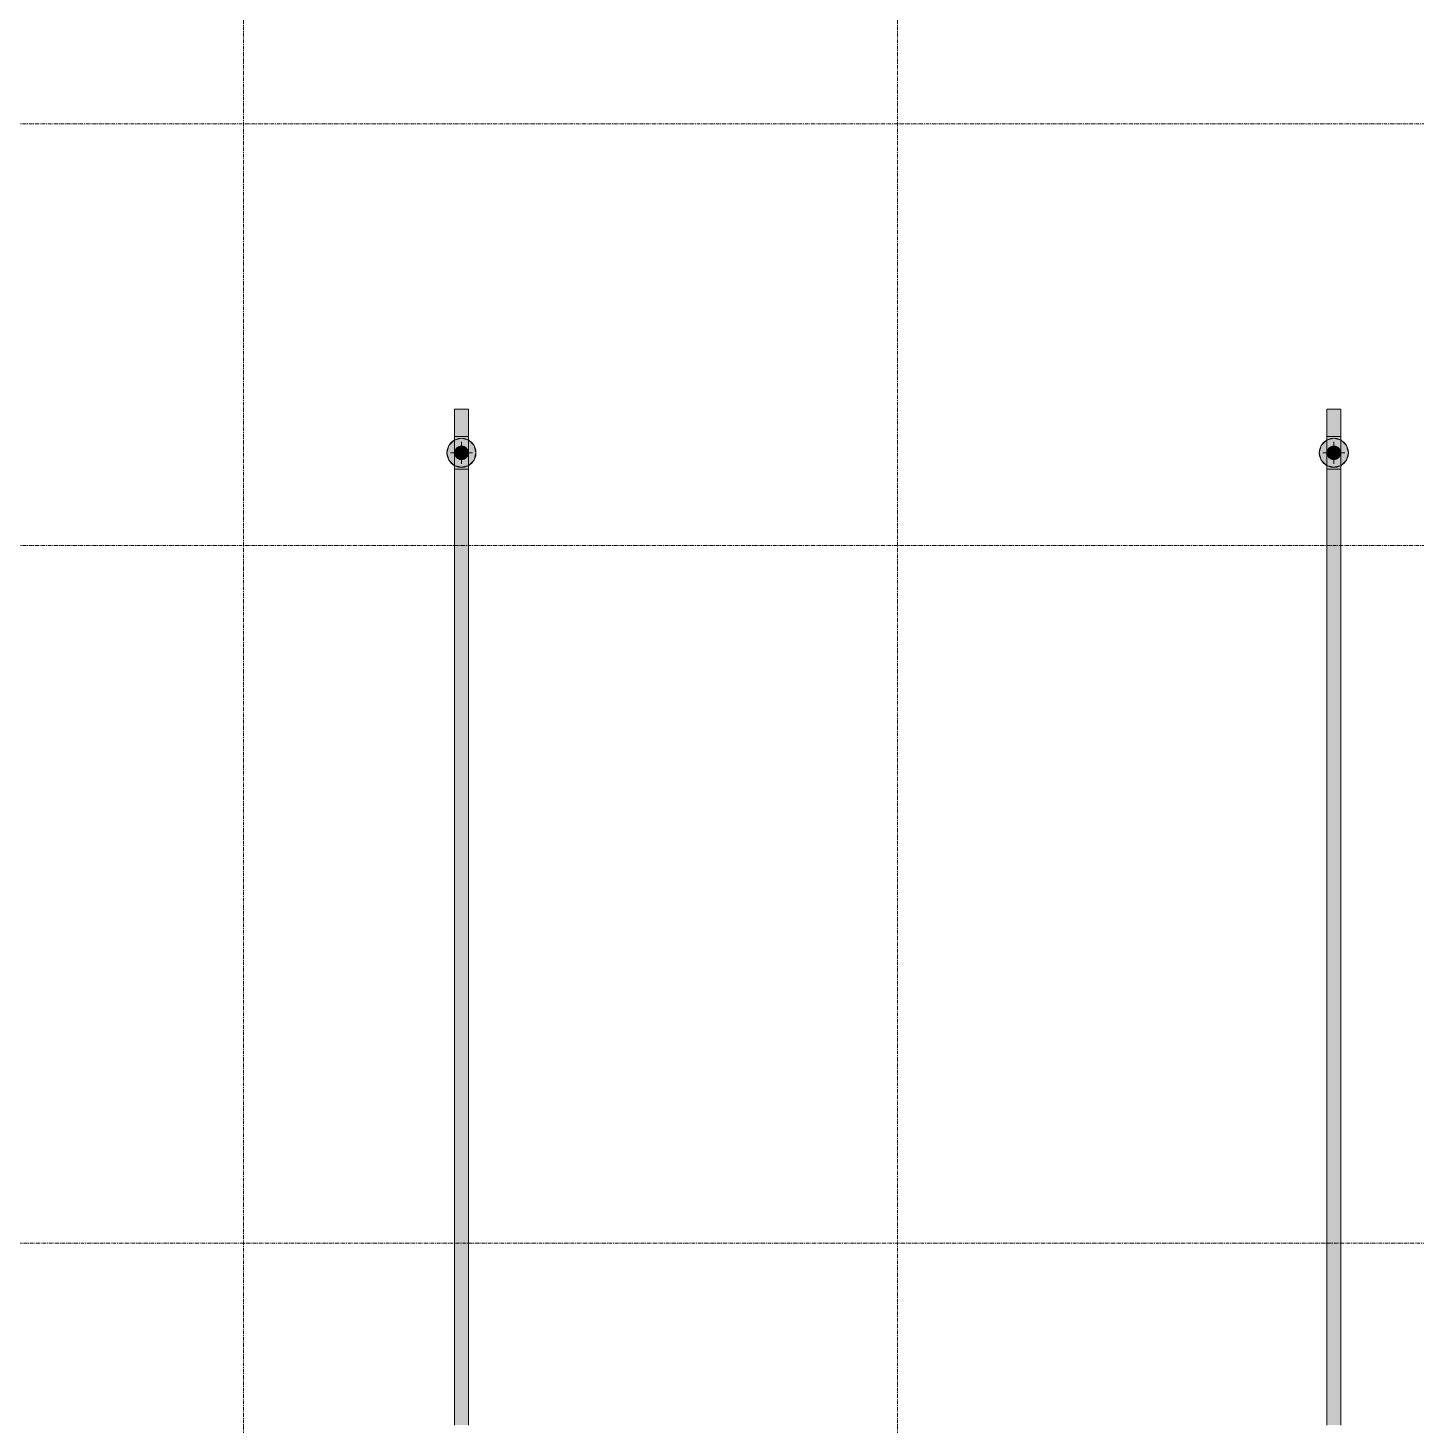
# Model space of a CAD drawing. Header units: inches. Extents: x -3679 to 241, y -496 to 1784.
# Drawn here: x -2699.6 to -2508.7, y 938 to 1130.2 of the extents above; entities that cross this region are included whole.
import ezdxf

# ---------------------------------------------------------------- set-up
doc = ezdxf.new("R2010")
doc.units = ezdxf.units.IN
doc.header["$MEASUREMENT"] = 0
doc.linetypes.add('Grid Line', pattern=[0.875, 0.5, -0.125, 0.125, -0.125])
for name, color, linetype, lineweight in [('A-ANNO-NOTE', 250, 'Continuous', 9), ('P-PIPE', 1, 'Continuous', 9), ('P-PIPE-CNTR', 1, 'Continuous', 9), ('S-GRID', 8, 'Continuous', 9)]:
    doc.layers.add(name, color=color, linetype=linetype, lineweight=lineweight)

msp = doc.modelspace()

# ---------------------------------------------------------------- hatches: boundary and pattern name
at = {"layer": 'A-ANNO-NOTE'}
for points in [[(-2640, 1069.74), (-2639, 1070.01), (-2638.27, 1070.74), (-2638, 1071.74), (-2638.27, 1072.74), (-2639, 1073.47), (-2640, 1073.74), (-2641, 1073.47), (-2641.73, 1072.74), (-2642, 1071.74), (-2641.73, 1070.74), (-2641, 1070.01)], [(-2520, 1069.74), (-2519, 1070.01), (-2518.27, 1070.74), (-2518, 1071.74), (-2518.27, 1072.74), (-2519, 1073.47), (-2520, 1073.74), (-2521, 1073.47), (-2521.73, 1072.74), (-2522, 1071.74), (-2521.73, 1070.74), (-2521, 1070.01)]]:
    msp.add_hatch(color=256, dxfattribs=at).paths.add_polyline_path(points, flags=0)
h = msp.add_hatch(color=256, dxfattribs=at)
edge = h.paths.add_edge_path(flags=0)
edge.add_arc((-2640, 1071.74), 2, 0, 360)
h = msp.add_hatch(color=256, dxfattribs=at)
edge = h.paths.add_edge_path(flags=0)
edge.add_arc((-2520, 1071.74), 2, 0, 360)
at = {"layer": 'P-PIPE'}
h = msp.add_hatch(color=256, dxfattribs=at)
h.paths.add_polyline_path([(-2640.67, 1073.98), (-2640.67, 1073.98), (-2640.67, 1077.73)], flags=0)
h.paths.add_polyline_path([(-2640, 1073.98), (-2640, 1077.74), (-2640.95, 1077.74), (-2640.95, 1073.99), (-2640.47, 1073.98), (-2640.25, 1073.98)], flags=0)
h = msp.add_hatch(color=256, dxfattribs=at)
h.paths.add_polyline_path([(-2639.53, 1073.98), (-2639.05, 1073.99), (-2639.05, 1077.74), (-2639.53, 1077.74), (-2639.53, 1074.43)], flags=0)
h.paths.add_polyline_path([(-2640, 1073.98), (-2639.53, 1073.98), (-2639.53, 1077.74), (-2640, 1077.74)], flags=0)
h = msp.add_hatch(color=256, dxfattribs=at)
h.paths.add_polyline_path([(-2520.67, 1073.98), (-2520.67, 1073.98), (-2520.67, 1077.73)], flags=0)
h.paths.add_polyline_path([(-2520, 1073.98), (-2520, 1077.74), (-2520.95, 1077.74), (-2520.95, 1073.99), (-2520.47, 1073.98), (-2520.25, 1073.98)], flags=0)
h = msp.add_hatch(color=256, dxfattribs=at)
h.paths.add_polyline_path([(-2519.53, 1073.98), (-2519.05, 1073.99), (-2519.05, 1077.74), (-2519.53, 1077.74), (-2519.53, 1074.43)], flags=0)
h.paths.add_polyline_path([(-2520, 1073.98), (-2519.53, 1073.98), (-2519.53, 1077.74), (-2520, 1077.74)], flags=0)
h = msp.add_hatch(color=256, dxfattribs=at)
h.paths.add_polyline_path([(-2640.95, 1071.74), (-2640.92, 1071.99), (-2640.79, 1072.28), (-2640.65, 1072.43), (-2640.44, 1072.58), (-2640.24, 1072.66), (-2640, 1072.69), (-2640, 1073.98), (-2640.95, 1073.99), (-2640.95, 1071.91)], flags=0)
h.paths.add_polyline_path([(-2640, 1069.49), (-2640.01, 1070.79), (-2640.25, 1070.83), (-2640.48, 1070.92), (-2640.67, 1071.07), (-2640.84, 1071.31), (-2640.88, 1071.38), (-2640.93, 1071.56), (-2640.95, 1071.74), (-2640.95, 1069.5), (-2640.48, 1069.5), (-2640.25, 1069.49)], flags=0)
for points in [[(-2640, 1070.79), (-2639.75, 1070.83), (-2639.53, 1070.92), (-2639.33, 1071.07), (-2639.18, 1071.27), (-2639.08, 1071.5), (-2639.05, 1071.74), (-2639.08, 1071.99), (-2639.18, 1072.22), (-2639.33, 1072.41), (-2639.53, 1072.57), (-2639.75, 1072.66), (-2640, 1072.69), (-2640.25, 1072.66), (-2640.48, 1072.57), (-2640.67, 1072.41), (-2640.82, 1072.22), (-2640.92, 1071.99), (-2640.95, 1071.74), (-2640.92, 1071.5), (-2640.82, 1071.27), (-2640.67, 1071.07), (-2640.48, 1070.92), (-2640.25, 1070.83)], [(-2520, 1070.79), (-2519.75, 1070.83), (-2519.53, 1070.92), (-2519.33, 1071.07), (-2519.18, 1071.27), (-2519.08, 1071.5), (-2519.05, 1071.74), (-2519.08, 1071.99), (-2519.18, 1072.22), (-2519.33, 1072.41), (-2519.53, 1072.57), (-2519.75, 1072.66), (-2520, 1072.69), (-2520.25, 1072.66), (-2520.48, 1072.57), (-2520.67, 1072.41), (-2520.82, 1072.22), (-2520.92, 1071.99), (-2520.95, 1071.74), (-2520.92, 1071.5), (-2520.82, 1071.27), (-2520.67, 1071.07), (-2520.48, 1070.92), (-2520.25, 1070.83)], [(-2640, 937.98), (-2639.05, 937.99), (-2639.05, 1069.5), (-2639.53, 1069.5), (-2640, 1069.49), (-2640, 942.47)], [(-2520, 937.98), (-2519.05, 937.99), (-2519.05, 1069.5), (-2519.53, 1069.5), (-2520, 1069.49), (-2520, 942.47)]]:
    msp.add_hatch(color=256, dxfattribs=at).paths.add_polyline_path(points, flags=0)
h = msp.add_hatch(color=256, dxfattribs=at)
h.paths.add_polyline_path([(-2640, 1070.79), (-2639.75, 1070.83), (-2639.52, 1070.92), (-2639.33, 1071.07), (-2639.18, 1071.27), (-2639.08, 1071.5), (-2639.05, 1071.75), (-2639.08, 1071.99), (-2639.18, 1072.22), (-2639.33, 1072.42), (-2639.53, 1072.57), (-2639.76, 1072.66), (-2640.01, 1072.69), (-2640.25, 1072.66), (-2640.48, 1072.56), (-2640.67, 1072.41), (-2640.82, 1072.22), (-2640.92, 1071.99), (-2640.95, 1071.74), (-2640.92, 1071.49), (-2640.82, 1071.27), (-2640.67, 1071.07), (-2640.47, 1070.92), (-2640.24, 1070.82), (-2640, 1070.79)], flags=0)
h.paths.add_polyline_path([(-2640, 1070.79), (-2640.25, 1070.83), (-2640.48, 1070.92), (-2640.68, 1071.08), (-2640.82, 1071.27), (-2640.92, 1071.5), (-2640.95, 1071.74), (-2640.92, 1071.99), (-2640.82, 1072.22), (-2640.67, 1072.42), (-2640.48, 1072.57), (-2640.24, 1072.66), (-2640, 1072.69), (-2639.75, 1072.66), (-2639.53, 1072.57), (-2639.32, 1072.41), (-2639.18, 1072.22), (-2639.08, 1071.99), (-2639.05, 1071.74), (-2639.08, 1071.49), (-2639.18, 1071.27), (-2639.33, 1071.07), (-2639.53, 1070.92), (-2639.76, 1070.82)], flags=0)
h = msp.add_hatch(color=256, dxfattribs=at)
h.paths.add_polyline_path([(-2639.05, 1071.74), (-2639.05, 1073.99), (-2639.53, 1073.98), (-2640, 1073.98), (-2639.99, 1072.69), (-2639.75, 1072.66), (-2639.52, 1072.57), (-2639.33, 1072.41), (-2639.16, 1072.18), (-2639.12, 1072.1), (-2639.07, 1071.93), (-2639.05, 1071.75)], flags=0)
h.paths.add_polyline_path([(-2640, 1069.49), (-2639.05, 1069.5), (-2639.05, 1071.73), (-2639.08, 1071.49), (-2639.21, 1071.21), (-2639.35, 1071.05), (-2639.54, 1070.91), (-2639.75, 1070.82), (-2640, 1070.79), (-2640, 1069.68)], flags=0)
h = msp.add_hatch(color=256, dxfattribs=at)
h.paths.add_polyline_path([(-2520.95, 1071.74), (-2520.92, 1071.99), (-2520.79, 1072.28), (-2520.65, 1072.43), (-2520.44, 1072.58), (-2520.24, 1072.66), (-2520, 1072.69), (-2520, 1073.98), (-2520.95, 1073.99), (-2520.95, 1071.91)], flags=0)
h.paths.add_polyline_path([(-2520, 1069.49), (-2520.01, 1070.79), (-2520.25, 1070.83), (-2520.48, 1070.92), (-2520.67, 1071.07), (-2520.84, 1071.31), (-2520.88, 1071.38), (-2520.93, 1071.56), (-2520.95, 1071.74), (-2520.95, 1069.5), (-2520.48, 1069.5), (-2520.25, 1069.49)], flags=0)
h = msp.add_hatch(color=256, dxfattribs=at)
h.paths.add_polyline_path([(-2520.92, 1071.5), (-2520.95, 1071.74), (-2520.92, 1071.99), (-2520.82, 1072.22), (-2520.67, 1072.41), (-2520.47, 1072.57), (-2520.25, 1072.66), (-2519.99, 1072.69), (-2519.75, 1072.66), (-2519.53, 1072.57), (-2519.33, 1072.41), (-2519.18, 1072.21), (-2519.08, 1071.99), (-2519.05, 1071.74), (-2519.08, 1071.5), (-2519.18, 1071.27), (-2519.33, 1071.07), (-2519.53, 1070.92), (-2519.75, 1070.83), (-2520, 1070.79), (-2520.25, 1070.83), (-2520.48, 1070.92), (-2520.68, 1071.08), (-2520.82, 1071.27), (-2520.92, 1071.5)], flags=0)
h.paths.add_polyline_path([(-2520, 1070.79), (-2519.75, 1070.83), (-2519.52, 1070.92), (-2519.33, 1071.07), (-2519.18, 1071.27), (-2519.08, 1071.5), (-2519.05, 1071.75), (-2519.08, 1071.99), (-2519.18, 1072.22), (-2519.33, 1072.42), (-2519.53, 1072.57), (-2519.76, 1072.66), (-2520.01, 1072.69), (-2520.25, 1072.66), (-2520.48, 1072.56), (-2520.67, 1072.41), (-2520.82, 1072.22), (-2520.92, 1071.99), (-2520.95, 1071.74), (-2520.92, 1071.49), (-2520.82, 1071.27), (-2520.67, 1071.07), (-2520.47, 1070.92), (-2520.24, 1070.82), (-2520, 1070.79)], flags=0)
h = msp.add_hatch(color=256, dxfattribs=at)
h.paths.add_polyline_path([(-2519.18, 1073.98), (-2519.18, 1073.98), (-2519.18, 1072.69)], flags=0)
h.paths.add_polyline_path([(-2519.05, 1071.74), (-2519.05, 1073.99), (-2519.53, 1073.98), (-2520, 1073.98), (-2519.99, 1072.69), (-2519.75, 1072.66), (-2519.52, 1072.57), (-2519.33, 1072.41), (-2519.16, 1072.18), (-2519.12, 1072.1), (-2519.07, 1071.93), (-2519.05, 1071.75)], flags=0)
h.paths.add_polyline_path([(-2520, 1069.49), (-2519.05, 1069.5), (-2519.05, 1071.73), (-2519.08, 1071.49), (-2519.21, 1071.21), (-2519.35, 1071.05), (-2519.54, 1070.91), (-2519.75, 1070.82), (-2520, 1070.79), (-2520, 1069.68)], flags=0)
h = msp.add_hatch(color=256, dxfattribs=at)
h.paths.add_polyline_path([(-2640.67, 937.98), (-2640.67, 937.98), (-2640.67, 942.47)], flags=0)
h.paths.add_polyline_path([(-2640, 937.98), (-2640, 1069.49), (-2640.95, 1069.5), (-2640.95, 937.99), (-2640.47, 937.98), (-2640.25, 937.98)], flags=0)
h = msp.add_hatch(color=256, dxfattribs=at)
h.paths.add_polyline_path([(-2520.67, 937.98), (-2520.67, 937.98), (-2520.67, 942.47)], flags=0)
h.paths.add_polyline_path([(-2520, 937.98), (-2520, 1069.49), (-2520.95, 1069.5), (-2520.95, 937.99), (-2520.47, 937.98), (-2520.25, 937.98)], flags=0)

# ---------------------------------------------------------------- linework, layer by layer
at = {"layer": 'A-ANNO-NOTE'}
for p, q in [((-2641.73, 1072.74), (-2642, 1071.74)), ((-2641, 1073.47), (-2641.73, 1072.74)), ((-2640, 1073.74), (-2641, 1073.47)), ((-2639, 1073.47), (-2640, 1073.74)), ((-2638.27, 1072.74), (-2639, 1073.47)), ((-2638, 1071.74), (-2638.27, 1072.74)), ((-2521.73, 1072.74), (-2522, 1071.74)), ((-2521, 1073.47), (-2521.73, 1072.74)), ((-2520, 1073.74), (-2521, 1073.47)), ((-2519, 1073.47), (-2520, 1073.74)), ((-2518.27, 1072.74), (-2519, 1073.47)), ((-2518, 1071.74), (-2518.27, 1072.74)), ((-2642, 1071.74), (-2641.73, 1070.74)), ((-2641.73, 1070.74), (-2641, 1070.01)), ((-2639, 1070.01), (-2638.27, 1070.74)), ((-2638.27, 1070.74), (-2638, 1071.74)), ((-2522, 1071.74), (-2521.73, 1070.74)), ((-2521.73, 1070.74), (-2521, 1070.01)), ((-2519, 1070.01), (-2518.27, 1070.74)), ((-2518.27, 1070.74), (-2518, 1071.74)), ((-2641, 1070.01), (-2640, 1069.74)), ((-2640, 1069.74), (-2639, 1070.01)), ((-2521, 1070.01), (-2520, 1069.74)), ((-2520, 1069.74), (-2519, 1070.01))]:
    msp.add_line(p, q, dxfattribs=at)
for centre in [(-2640, 1071.74), (-2520, 1071.74)]:
    msp.add_circle(centre, 2, dxfattribs=at)
at = {"layer": 'P-PIPE'}
for p, q in [((-2640.95, 1077.74), (-2640.95, 1073.99)), ((-2639.05, 1073.99), (-2639.05, 1077.74)), ((-2520.95, 1077.74), (-2520.95, 1073.99)), ((-2519.05, 1073.99), (-2519.05, 1077.74)), ((-2640.95, 1073.99), (-2640.95, 1069.5)), ((-2639.05, 1069.5), (-2639.05, 1073.99)), ((-2520.95, 1073.99), (-2520.95, 1069.5)), ((-2519.05, 1069.5), (-2519.05, 1073.99)), ((-2640.95, 1069.5), (-2640.95, 937.99)), ((-2639.05, 937.99), (-2639.05, 1069.5)), ((-2520.95, 1069.5), (-2520.95, 937.99)), ((-2519.05, 937.99), (-2519.05, 1069.5))]:
    msp.add_line(p, q, dxfattribs=at)
for centre, radius, start, end in [((-2640, 1071.74), 0.95, 0, 180), ((-2640, 1072.22), 0.475, 270, 90), ((-2520, 1071.74), 0.95, 0, 180), ((-2520, 1072.22), 0.475, 270, 90), ((-2640, 1071.74), 0.95, 180, 0), ((-2640, 1071.27), 0.475, 90, 270), ((-2520, 1071.74), 0.95, 180, 0), ((-2520, 1071.27), 0.475, 90, 270)]:
    msp.add_arc(centre, radius, start, end, dxfattribs=at)
for centre, major_axis, ratio, start_param, end_param in [((-2640, 1077.74), (0.95, 0), 0.004167, 1.832596, 3.141593), ((-2640, 1077.74), (0.95, 0), 0.004167, 3.141593, 4.712389), ((-2640, 1077.74), (0.95, 0), 0.004167, 4.712389, 6.283185), ((-2640, 1077.74), (0.95, 0), 0.004167, 0, 1.308997), ((-2520, 1077.74), (0.95, 0), 0.004156, 1.832596, 3.141593), ((-2520, 1077.74), (0.95, 0), 0.004156, 3.141593, 4.712389), ((-2520, 1077.74), (0.95, 0), 0.004156, 4.712389, 6.283185), ((-2520, 1077.74), (0.95, 0), 0.004156, 0, 1.308997), ((-2640, 1073.99), (0.951, 0), 0.004167, 3.141593, 3.403392), ((-2640, 1073.99), (0.951, 0), 0.004167, 3.405488, 3.665191), ((-2640, 1073.99), (0.95, 0), 0.004167, 3.665191, 3.926025), ((-2640, 1073.99), (0.951, 0), 0.004167, 3.666373, 3.926991), ((-2640, 1073.99), (0.95, 0), 0.004167, 3.926991, 4.188266), ((-2640, 1073.99), (0.951, 0), 0.004167, 3.927731, 4.18879), ((-2640, 1073.99), (0.95, 0), 0.004167, 4.18879, 4.450357), ((-2640, 1073.99), (0.951, 0), 0.004167, 4.18924, 4.45059), ((-2640, 1073.99), (0.95, 0), 0.004167, 4.45059, 4.712389), ((-2640, 1073.99), (0.951, 0), 0.004167, 4.450806, 4.712389), ((-2640, 1073.99), (0.95, 0), 0.004167, 4.712389, 4.974188), ((-2640, 1073.99), (0.951, 0), 0.004167, 4.712389, 5.758405), ((-2640, 1073.99), (0.95, 0), 0.004167, 4.974421, 5.235988), ((-2640, 1073.99), (0.95, 0), 0.004167, 5.236512, 5.497787), ((-2640, 1073.99), (0.95, 0), 0.004167, 5.498753, 5.759587), ((-2640, 1073.99), (0.951, 0), 0.004167, 5.759587, 6.283185), ((-2520, 1073.99), (0.951, 0), 0.004156, 3.141593, 3.403392), ((-2520, 1073.99), (0.951, 0), 0.004156, 3.405488, 3.665191), ((-2520, 1073.99), (0.95, 0), 0.004156, 3.665191, 3.926025), ((-2520, 1073.99), (0.951, 0), 0.004156, 3.666373, 3.926991), ((-2520, 1073.99), (0.95, 0), 0.004156, 3.926991, 4.188266), ((-2520, 1073.99), (0.951, 0), 0.004156, 3.927731, 4.18879), ((-2520, 1073.99), (0.95, 0), 0.004156, 4.18879, 4.450357), ((-2520, 1073.99), (0.951, 0), 0.004156, 4.18924, 4.45059), ((-2520, 1073.99), (0.95, 0), 0.004156, 4.45059, 4.712389), ((-2520, 1073.99), (0.951, 0), 0.004156, 4.450806, 4.712389), ((-2520, 1073.99), (0.95, 0), 0.004156, 4.712389, 4.974188), ((-2520, 1073.99), (0.951, 0), 0.004156, 4.712389, 5.758405), ((-2520, 1073.99), (0.95, 0), 0.004156, 4.974421, 5.235988), ((-2520, 1073.99), (0.95, 0), 0.004156, 5.236512, 5.497787), ((-2520, 1073.99), (0.95, 0), 0.004156, 5.498753, 5.759587), ((-2520, 1073.99), (0.951, 0), 0.004156, 5.759587, 6.283185), ((-2640, 1069.5), (0.951, 0), 0.004167, 3.141593, 4.712389), ((-2640, 1069.5), (0.95, 0), 0.004167, 3.665191, 3.926025), ((-2640, 1069.5), (0.95, 0), 0.004167, 3.926991, 4.188266), ((-2640, 1069.5), (0.95, 0), 0.004167, 4.18879, 4.450357), ((-2640, 1069.5), (0.95, 0), 0.004167, 4.45059, 4.712389), ((-2640, 1069.5), (0.951, 0), 0.004167, 4.712389, 6.283185), ((-2640, 1069.5), (0.95, 0), 0.004167, 4.712389, 4.974188), ((-2640, 1069.5), (0.95, 0), 0.004167, 4.974421, 5.235988), ((-2640, 1069.5), (0.95, 0), 0.004167, 5.236512, 5.497787), ((-2640, 1069.5), (0.95, 0), 0.004167, 5.498753, 5.759587), ((-2520, 1069.5), (0.951, 0), 0.004156, 3.141593, 4.712389), ((-2520, 1069.5), (0.95, 0), 0.004156, 3.665191, 3.926025), ((-2520, 1069.5), (0.95, 0), 0.004156, 3.926991, 4.188266), ((-2520, 1069.5), (0.95, 0), 0.004156, 4.18879, 4.450357), ((-2520, 1069.5), (0.95, 0), 0.004156, 4.45059, 4.712389), ((-2520, 1069.5), (0.951, 0), 0.004156, 4.712389, 6.283185), ((-2520, 1069.5), (0.95, 0), 0.004156, 4.712389, 4.974188), ((-2520, 1069.5), (0.95, 0), 0.004156, 4.974421, 5.235988), ((-2520, 1069.5), (0.95, 0), 0.004156, 5.236512, 5.497787), ((-2520, 1069.5), (0.95, 0), 0.004156, 5.498753, 5.759587)]:
    msp.add_ellipse(centre, major_axis=major_axis, ratio=ratio, start_param=start_param, end_param=end_param, dxfattribs=at)
at = {"layer": 'P-PIPE-CNTR'}
for p, q in [((-2640, 1070.24), (-2640, 1073.24)), ((-2520, 1070.24), (-2520, 1073.24)), ((-2641.5, 1071.74), (-2638.5, 1071.74)), ((-2521.5, 1071.74), (-2518.5, 1071.74))]:
    msp.add_line(p, q, dxfattribs=at)
at = {"layer": 'S-GRID', "linetype": 'Grid Line'}
for p, q in [((-2670, 1771.74), (-2670, -484.26)), ((-2580, 1771.74), (-2580, -484.26)), ((-3666.39, 1117), (228, 1117)), ((-3666.39, 1059), (228, 1059)), ((228, 963), (-3666.39, 963))]:
    msp.add_line(p, q, dxfattribs=at)

doc.saveas('drawing.dxf')
